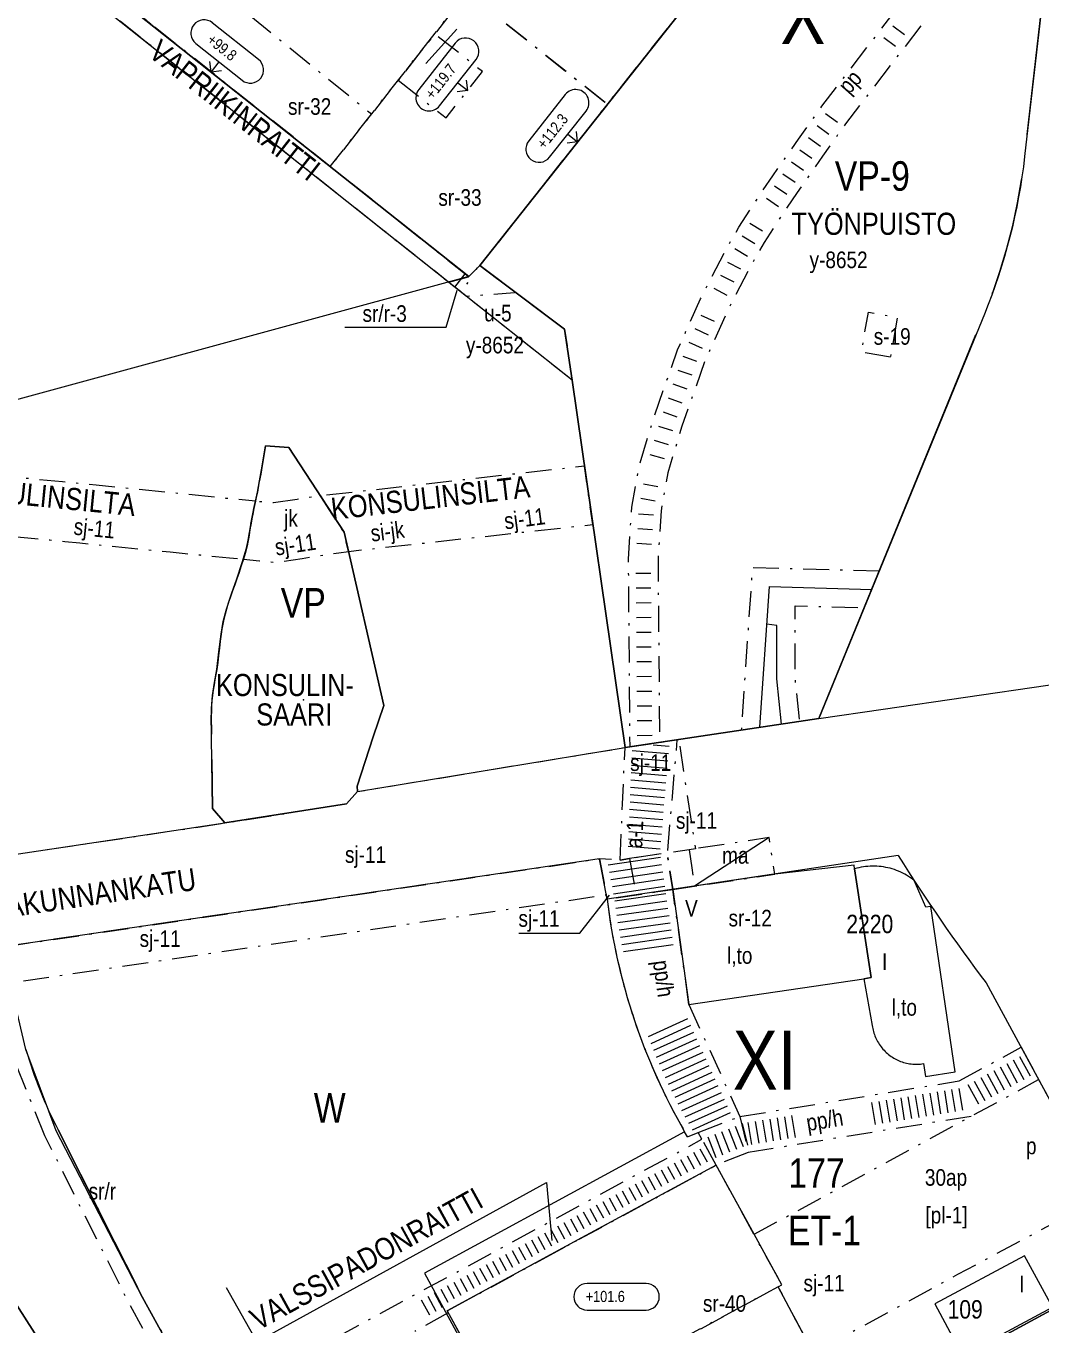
# Model space of a CAD drawing. Header units: metres. Extents: x 24485995 to 24488038, y 6819999 to 6822001.
# Drawn here: x 24487304.8 to 24487442.5, y 6821278.4 to 6821454.7 of the extents above; entities that cross this region are included whole.
import ezdxf

# ---------------------------------------------------------------- set-up
doc = ezdxf.new("R2010")
doc.units = ezdxf.units.M
for name, pattern in [('k10020', [0]), ('k10040', [10.3, 3.5, -1.5, 0.3, -1.5, 3.5]), ('K10271', [0]), ('k10vi1', [0]), ('Osoitus_AK', [0])]:
    doc.linetypes.add(name, pattern=pattern)
for name, color, linetype, lineweight in [('AK_AsemakaavaTeksti_Kadun_puistonnimi', 7, 'Continuous', 0), ('AK_AsemakaavaTeksti_Kaupunginosan_nimi', 7, 'Continuous', 0), ('AK_AsemakaavaTeksti_Korttelinumero', 7, 'Continuous', 0), ('AK_AsemakaavaViiva_Kaupunginosan_raja', 7, 'Continuous', 0), ('AK_JohdoillevarattuViiva', 7, 'Continuous', 0), ('AK_Kaavamerkinta_Kayttotarkoitusalue', 7, 'Continuous', 0), ('AK_KayttotarkoitusSymboliViiva_Virkistysalueen_kuvio_murtoviiva', 7, 'Continuous', 0), ('AK_KayttotarkoitusViiva', 7, 'Continuous', 0), ('AK_LiikennointiTeksti_Autopaikkamerkinta_m2', 7, 'Continuous', 0), ('AK_LiikennointiViiva_Polkuviivoitus', 7, 'Continuous', 0), ('AK_MuuAsemakaavaTeksti_Alueenosan_kayttotarkoitus', 7, 'Continuous', 0), ('AK_MuuAsemakaavaTeksti_Erityismaarays', 7, 'Continuous', 0), ('AK_MuuAsemakaavaViiva_alueenosan_raja', 7, 'Continuous', 0), ('AK_MuuAsemakaavaViiva_Merkinnan_Kohdistusnuoli', 7, 'Continuous', 0), ('AK_Poistettava_merkintä', 7, 'Continuous', 0), ('AK_RakennusalaTeksti_Kerrosala_tai_luku', 7, 'Continuous', 0), ('AK_RakennusalaTeksti_Rakennusoikeus', 7, 'Continuous', 0), ('AK_RakennusalaViiva_Maanalaisen_tilan_viiva', 7, 'Continuous', 0), ('AK_RakennusalaViiva_Rakennusalan_raja__I_', 7, 'Continuous', 0), ('AK_RakentaminenTeksti_Korkeusmerkinta', 7, 'Continuous', 0), ('AK_RakentaminenTeksti_Korkeusmerkinta_ja_soikio', 7, 'Continuous', 0), ('AK_RakentaminenTeksti_Korkeusmerkinta_ja_soikio_ja_nuoli', 7, 'Continuous', 0)]:
    doc.layers.add(name, color=color, linetype=linetype, lineweight=lineweight)
doc.styles.add('ArialNarrow', font='ARIALN.TTF')

# ---------------------------------------------------------------- blocks, each defined once
blk = doc.blocks.new('AKP43')
at = {"layer": 'AK_RakentaminenTeksti_Korkeusmerkinta_ja_soikio', "color": 7, "linetype": 'Continuous', "lineweight": 13}
for p, q in [((4, 1.8), (-4, 1.8)), ((-4, -1.8), (4, -1.8))]:
    blk.add_line(p, q, dxfattribs=at)
for centre, start, end in [((-4, 0), 90, 270), ((4, 0), 270, 90)]:
    blk.add_arc(centre, 1.8, start, end, dxfattribs=at)

msp = doc.modelspace()

# ---------------------------------------------------------------- linework, layer by layer
at = {"layer": 'AK_AsemakaavaTeksti_Kadun_puistonnimi', "linetype": 'Continuous', "lineweight": 5}
msp.add_point((24487342.44, 6821363.27), dxfattribs=at)
at = {"layer": 'AK_AsemakaavaViiva_Kaupunginosan_raja', "linetype": 'k10020', "lineweight": 9, "flags": 128}
for points in [[(24487423.32, 6821494.06), (24487375.69, 6821433.94), (24487366.38, 6821422.18), (24487364.88, 6821420.67), (24487362.16, 6821419.93)], [(24487366.38, 6821422.18), (24487364.88, 6821420.67)], [(24487364.88, 6821420.67), (24487288.66, 6821399.93)], [(24487421.11, 6821362), (24487465.79, 6821368.48)], [(24487412.4, 6821360.73), (24487421.11, 6821362)], [(24487412.4, 6821360.73), (24487386.08, 6821356.79)], [(24487386.08, 6821356.79), (24487412.4, 6821360.73)], [(24487349.8, 6821350.81), (24487386.08, 6821356.79)], [(24487348.29, 6821349.15), (24487349.8, 6821350.81)], [(24487331.79, 6821346.55), (24487348.29, 6821349.15)], [(24487299.51, 6821341.72), (24487331.79, 6821346.55)], [(24487309.17, 6821304.92), (24487320.61, 6821282.2)], [(24487320.61, 6821282.2), (24487328.94, 6821267.06)]]:
    msp.add_lwpolyline(points, dxfattribs=at)
at = {"layer": 'AK_AsemakaavaViiva_Kaupunginosan_raja', "linetype": 'k10020', "lineweight": 9}
msp.add_arc((24487361.26, 6821332.15), 58.78, 196.1097, 207.5993, dxfattribs=at)
at = {"layer": 'AK_JohdoillevarattuViiva', "linetype": 'Continuous', "lineweight": 5, "flags": 128}
for points in [[(24487404.38, 6821359.53), (24487405.69, 6821378.61), (24487419.56, 6821378.23)], [(24487407.3, 6821359.97), (24487406.67, 6821366.09), (24487406.67, 6821373.34), (24487405.34, 6821373.51)]]:
    msp.add_lwpolyline(points, dxfattribs=at)
at = {"layer": 'AK_KayttotarkoitusSymboliViiva_Virkistysalueen_kuvio_murtoviiva', "linetype": 'k10vi1', "lineweight": 9, "flags": 128}
for points in [[(24487440.64, 6821439.93), (24487442.96, 6821460.23), (24487441.82, 6821466.54), (24487439.82, 6821472.64), (24487437.05, 6821478.43), (24487433.57, 6821483.82), (24487429.42, 6821488.72), (24487423.32, 6821494.06), (24487375.69, 6821433.94), (24487368.24, 6821424.53)], [(24487435.92, 6821418.38), (24487435.98, 6821418.53), (24487437, 6821421.52), (24487437.9, 6821424.55), (24487438.69, 6821427.61), (24487439.35, 6821430.7), (24487439.88, 6821433.82), (24487439.91, 6821433.98)], [(24487368.78, 6821420.38), (24487377.88, 6821413.55), (24487378.89, 6821406.62), (24487386.08, 6821356.79), (24487412.4, 6821360.73), (24487433.7, 6821412.8)], [(24487330.02, 6821355.14), (24487330.09, 6821348.52), (24487331.79, 6821346.55), (24487348.29, 6821349.15), (24487349.8, 6821350.81), (24487349.74, 6821351.55), (24487351.89, 6821358.22), (24487353.36, 6821362.51), (24487347.95, 6821386.01), (24487340.46, 6821397.51), (24487337.29, 6821397.71), (24487336.75, 6821394.47), (24487336.64, 6821393.86), (24487336.53, 6821393.26), (24487336.41, 6821392.65), (24487336.19, 6821391.43), (24487336.05, 6821390.7), (24487335.89, 6821389.97), (24487335.73, 6821389.25), (24487335.57, 6821388.52), (24487335.42, 6821387.79), (24487335.29, 6821387.06), (24487335.18, 6821386.33), (24487335.08, 6821385.59), (24487334.96, 6821384.86), (24487334.81, 6821384.13), (24487334.56, 6821383.23), (24487334.29, 6821382.33), (24487334, 6821381.44), (24487333.71, 6821380.55), (24487333.41, 6821379.66), (24487333.13, 6821378.84), (24487332.84, 6821378.03), (24487332.54, 6821377.21), (24487332.25, 6821376.39), (24487331.99, 6821375.56), (24487331.8, 6821374.89), (24487331.64, 6821374.22), (24487331.51, 6821373.53), (24487331.39, 6821372.85), (24487331.29, 6821372.16), (24487331.16, 6821371.21), (24487331.04, 6821370.25), (24487330.93, 6821369.29), (24487330.81, 6821368.34), (24487330.68, 6821367.38), (24487330.57, 6821366.68), (24487330.44, 6821365.97), (24487330.32, 6821365.27), (24487330.2, 6821364.56), (24487330.1, 6821363.85), (24487330.02, 6821363.14), (24487329.97, 6821362.43), (24487329.95, 6821361.72), (24487329.94, 6821361.01), (24487329.94, 6821360.31), (24487329.96, 6821359.44), (24487329.98, 6821358.58), (24487329.93, 6821361.14)], [(24487237.37, 6821212.29), (24487237.65, 6821209.63), (24487257.42, 6821212.65), (24487275.96, 6821183.12), (24487288.82, 6821185.08), (24487290.43, 6821174.52), (24487295.56, 6821140.91), (24487297.54, 6821141.21), (24487299.36, 6821129.31), (24487390.11, 6821143.17), (24487393.07, 6821143.63), (24487386.42, 6821162.97), (24487328.94, 6821267.06), (24487320.61, 6821282.2), (24487308.9, 6821304.81), (24487304.79, 6821315.84), (24487302.78, 6821324.33), (24487287.76, 6821322.05), (24487289.29, 6821310.38), (24487285.26, 6821309.68), (24487310.45, 6821270.36), (24487312.23, 6821271.44), (24487338.31, 6821228.88), (24487338.61, 6821229.04), (24487346.87, 6821215.45), (24487336.31, 6821209.24), (24487316.74, 6821202.88), (24487289.99, 6821246.39), (24487239.65, 6821216.8)], [(24487415.98, 6821261.89), (24487415.14, 6821263.52), (24487418.27, 6821257.75), (24487423, 6821249.48), (24487427.54, 6821241.58), (24487432.22, 6821231.99), (24487434.65, 6821227.35), (24487435.82, 6821224.24), (24487439.73, 6821214.34), (24487444.15, 6821202.37), (24487446.87, 6821194.41), (24487449.06, 6821187.55), (24487451.2, 6821180.02), (24487452.17, 6821175.62), (24487453.94, 6821166.33), (24487455.19, 6821158.09), (24487456.23, 6821148.63), (24487457.51, 6821136.19), (24487457.38, 6821134.07), (24487488.98, 6821138.79), (24487501.14, 6821140.61), (24487501.06, 6821141.8), (24487503, 6821147.02), (24487507.87, 6821149.71), (24487513.81, 6821150.59), (24487514.25, 6821147.63), (24487551.85, 6821153.25), (24487558.9, 6821156.29), (24487563.52, 6821162.43), (24487564.5, 6821170.05), (24487564.46, 6821170.31), (24487556.08, 6821226.22), (24487552.12, 6821225.63), (24487550.38, 6821237.3), (24487547.68, 6821242.17), (24487545.19, 6821243.63), (24487544.3, 6821243.96), (24487515.91, 6821256.51), (24487489.36, 6821272.61), (24487465.1, 6821291.99), (24487455.71, 6821286.89), (24487445.4, 6821281.29), (24487417.24, 6821265.99)]]:
    msp.add_lwpolyline(points, dxfattribs=at)
at = {"layer": 'AK_KayttotarkoitusViiva', "linetype": 'Continuous', "lineweight": 20, "flags": 128}
for points in [[(24487378.89, 6821406.62), (24487364.53, 6821418.02), (24487312.23, 6821459.55), (24487310.89, 6821460.61), (24487299.69, 6821473.53), (24487271.17, 6821496.25), (24487272.51, 6821498.13), (24487301.29, 6821475.2), (24487312.49, 6821462.28), (24487313.66, 6821461.35), (24487364.88, 6821420.67), (24487366.38, 6821422.18)], [(24487366.38, 6821422.18), (24487375.69, 6821433.94), (24487423.32, 6821494.06), (24487429.42, 6821488.72), (24487433.57, 6821483.82), (24487437.05, 6821478.43), (24487439.82, 6821472.64), (24487441.82, 6821466.54), (24487442.96, 6821460.23), (24487440.3, 6821436.95)], [(24487366.38, 6821422.18), (24487364.88, 6821420.67), (24487313.66, 6821461.35)], [(24487378.89, 6821406.62), (24487377.88, 6821413.55), (24487366.38, 6821422.18)], [(24487434.84, 6821415.58), (24487412.4, 6821360.73), (24487386.08, 6821356.79), (24487378.89, 6821406.62)], [(24487331.79, 6821346.55), (24487330.09, 6821348.52), (24487329.99, 6821358.14), (24487329.97, 6821359.22), (24487329.94, 6821360.31), (24487329.96, 6821362.08), (24487330.1, 6821363.85), (24487330.38, 6821365.62), (24487330.68, 6821367.38), (24487330.98, 6821369.77), (24487331.29, 6821372.16), (24487331.57, 6821373.88), (24487331.99, 6821375.56), (24487332.69, 6821377.62), (24487333.41, 6821379.66), (24487334.15, 6821381.88), (24487334.81, 6821384.13), (24487335.13, 6821385.96), (24487335.42, 6821387.79), (24487335.81, 6821389.61), (24487336.19, 6821391.43), (24487336.47, 6821392.95), (24487336.75, 6821394.47), (24487337.29, 6821397.71), (24487340.46, 6821397.51), (24487347.95, 6821386.01), (24487353.36, 6821362.51), (24487351.89, 6821358.22), (24487349.74, 6821351.55), (24487349.8, 6821350.81)], [(24487349.8, 6821350.81), (24487386.08, 6821356.79)], [(24487349.8, 6821350.81), (24487348.29, 6821349.15), (24487331.79, 6821346.55)], [(24487299.51, 6821341.72), (24487331.79, 6821346.55)], [(24487383.65, 6821336.2), (24487382.62, 6821341.68), (24487301.76, 6821329.76), (24487302.78, 6821324.33)], [(24487423.16, 6821342.12), (24487383.65, 6821336.2)], [(24487435.08, 6821324.85), (24487448.07, 6821300.95)], [(24487287.76, 6821322.05), (24487289.29, 6821310.38), (24487285.26, 6821309.68), (24487310.45, 6821270.36), (24487312.23, 6821271.44), (24487338.31, 6821228.88), (24487338.61, 6821229.04), (24487346.87, 6821215.45), (24487336.31, 6821209.24), (24487316.74, 6821202.88), (24487289.99, 6821246.39), (24487237.06, 6821215.28)], [(24487386.42, 6821162.97), (24487328.94, 6821267.06), (24487320.61, 6821282.2), (24487309.17, 6821304.92)], [(24487394.17, 6821304.67), (24487358.86, 6821285.48), (24487370.31, 6821264.39), (24487368.56, 6821263.44), (24487375.72, 6821250.26), (24487411.74, 6821269.83), (24487414.61, 6821264.56)], [(24487414.61, 6821264.56), (24487445.4, 6821281.29), (24487455.71, 6821286.89)]]:
    msp.add_lwpolyline(points, dxfattribs=at)
msp.add_lwpolyline([(24487440.3, 6821436.95, -0.06926), (24487434.84, 6821415.58), (24487434.84, 6821415.58)], format="xyb", dxfattribs=at)
at = {"layer": 'AK_KayttotarkoitusViiva', "linetype": 'Continuous', "lineweight": 20}
for centre, radius, start, end in [((24487627.96, 6821470.8), 241.87, 212.1399, 217.1143), ((24487466.05, 6821346.17), 83, 186.8982, 209.9999), ((24487361.28, 6821332.16), 58.8, 196.1121, 207.597)]:
    msp.add_arc(centre, radius, start, end, dxfattribs=at)
at = {"layer": 'AK_LiikennointiViiva_Polkuviivoitus', "linetype": 'Continuous', "lineweight": 0, "flags": 128}
for points in [[(24487424.01, 6821453.46), (24487422.41, 6821454.66)], [(24487422.79, 6821451.88), (24487421.19, 6821453.08)], [(24487414.9, 6821441.57), (24487413.29, 6821442.77)], [(24487413.74, 6821439.94), (24487412.14, 6821441.14)], [(24487412.59, 6821438.31), (24487410.98, 6821439.5)], [(24487411.45, 6821436.7), (24487409.81, 6821437.84)], [(24487410.3, 6821435.07), (24487408.65, 6821436.2)], [(24487409.15, 6821433.44), (24487407.5, 6821434.57)], [(24487408.02, 6821431.79), (24487406.37, 6821432.92)], [(24487406.91, 6821430.12), (24487405.26, 6821431.25)], [(24487403.71, 6821425.11), (24487401.99, 6821426.15)], [(24487404.75, 6821426.82), (24487403.04, 6821427.86)], [(24487402.71, 6821423.38), (24487401, 6821424.42)], [(24487401.8, 6821421.68), (24487400.02, 6821422.6)], [(24487400.88, 6821419.9), (24487399.1, 6821420.82)], [(24487399.96, 6821418.12), (24487398.18, 6821419.04)], [(24487398.24, 6821414.58), (24487396.41, 6821415.4)], [(24487397.41, 6821412.75), (24487395.59, 6821413.57)], [(24487396.59, 6821410.93), (24487394.77, 6821411.75)], [(24487395.84, 6821409.17), (24487393.96, 6821409.83)], [(24487395.18, 6821407.28), (24487393.29, 6821407.95)], [(24487394.51, 6821405.39), (24487392.63, 6821406.06)], [(24487393.85, 6821403.51), (24487391.96, 6821404.17)], [(24487393.18, 6821401.62), (24487391.29, 6821402.29)], [(24487392.57, 6821399.77), (24487390.66, 6821400.34)], [(24487392, 6821397.85), (24487390.08, 6821398.43)], [(24487391.42, 6821395.94), (24487389.5, 6821396.51)], [(24487390.54, 6821392.16), (24487388.57, 6821392.51)], [(24487390.18, 6821390.19), (24487388.21, 6821390.55)], [(24487389.93, 6821388.33), (24487387.93, 6821388.45)], [(24487389.81, 6821386.33), (24487387.81, 6821386.45)], [(24487389.69, 6821384.34), (24487387.69, 6821384.46)], [(24487389.57, 6821380.41), (24487387.57, 6821380.39)], [(24487389.59, 6821378.41), (24487387.59, 6821378.39)], [(24487389.61, 6821376.41), (24487387.61, 6821376.39)], [(24487389.62, 6821374.41), (24487387.62, 6821374.39)], [(24487389.64, 6821372.41), (24487387.64, 6821372.39)], [(24487389.65, 6821370.41), (24487387.65, 6821370.39)], [(24487389.67, 6821368.41), (24487387.67, 6821368.39)], [(24487389.69, 6821366.41), (24487387.69, 6821366.39)], [(24487389.7, 6821364.41), (24487387.7, 6821364.39)], [(24487389.72, 6821362.41), (24487387.72, 6821362.39)], [(24487389.73, 6821360.41), (24487387.73, 6821360.39)], [(24487389.75, 6821358.41), (24487387.75, 6821358.39)], [(24487391.97, 6821355.94), (24487387.06, 6821356.36)], [(24487392.05, 6821356.93), (24487389.88, 6821357.12)], [(24487391.8, 6821353.95), (24487386.98, 6821354.36)], [(24487391.88, 6821354.94), (24487387.02, 6821355.36)], [(24487391.62, 6821351.95), (24487386.89, 6821352.36)], [(24487391.71, 6821352.95), (24487386.93, 6821353.36)], [(24487391.45, 6821349.96), (24487386.8, 6821350.36)], [(24487391.54, 6821350.96), (24487386.84, 6821351.36)], [(24487391.37, 6821348.96), (24487386.76, 6821349.36)], [(24487391.2, 6821346.97), (24487386.67, 6821347.36)], [(24487391.28, 6821347.97), (24487386.71, 6821348.36)], [(24487391.02, 6821344.98), (24487386.58, 6821345.36)], [(24487391.11, 6821345.98), (24487386.62, 6821346.36)], [(24487390.85, 6821342.99), (24487386.49, 6821343.36)], [(24487390.94, 6821343.98), (24487386.54, 6821344.36)], [(24487390.89, 6821341.88), (24487383.8, 6821340.82)], [(24487391.04, 6821340.89), (24487383.99, 6821339.83)], [(24487391.19, 6821339.9), (24487384.17, 6821338.85)], [(24487391.34, 6821338.91), (24487384.36, 6821337.87)], [(24487391.49, 6821337.92), (24487384.54, 6821336.88)], [(24487391.63, 6821336.94), (24487384.69, 6821335.96)], [(24487391.77, 6821335.95), (24487384.82, 6821334.97)], [(24487391.91, 6821334.96), (24487384.96, 6821333.98)], [(24487392.05, 6821333.97), (24487385.12, 6821333)], [(24487392.19, 6821332.98), (24487385.29, 6821332.01)], [(24487392.33, 6821331.99), (24487385.46, 6821331.02)], [(24487392.47, 6821331), (24487385.66, 6821330.04)], [(24487392.61, 6821330.01), (24487385.86, 6821329.06)], [(24487394.55, 6821319.97), (24487389.21, 6821317.54)], [(24487394.96, 6821319.06), (24487389.57, 6821316.6)], [(24487395.38, 6821318.15), (24487389.94, 6821315.67)], [(24487395.79, 6821317.24), (24487390.32, 6821314.75)], [(24487396.2, 6821316.33), (24487390.7, 6821313.82)], [(24487396.62, 6821315.42), (24487391.1, 6821312.91)], [(24487397.03, 6821314.51), (24487391.52, 6821312)], [(24487397.45, 6821313.6), (24487391.94, 6821311.09)], [(24487437, 6821313.45), (24487438.43, 6821310.82)], [(24487437.88, 6821313.93), (24487439.31, 6821311.29)], [(24487438.76, 6821314.41), (24487440.19, 6821311.77)], [(24487439.63, 6821314.88), (24487441.07, 6821312.25)], [(24487397.86, 6821312.69), (24487392.37, 6821310.19)], [(24487398.28, 6821311.78), (24487392.82, 6821309.29)], [(24487434.36, 6821312.02), (24487435.79, 6821309.38)], [(24487435.24, 6821312.5), (24487436.67, 6821309.86)], [(24487436.12, 6821312.97), (24487437.55, 6821310.34)], [(24487398.69, 6821310.87), (24487393.27, 6821308.4)], [(24487399.11, 6821309.96), (24487393.74, 6821307.51)], [(24487427.44, 6821309.9), (24487427.92, 6821306.93)], [(24487428.43, 6821310.06), (24487428.91, 6821307.09)], [(24487429.42, 6821310.22), (24487429.9, 6821307.25)], [(24487430.4, 6821310.38), (24487430.88, 6821307.41)], [(24487431.39, 6821310.54), (24487431.87, 6821307.57)], [(24487432.6, 6821311.07), (24487434.04, 6821308.43)], [(24487433.48, 6821311.54), (24487434.92, 6821308.91)], [(24487399.52, 6821309.05), (24487394.21, 6821306.63)], [(24487399.93, 6821308.14), (24487394.7, 6821305.76)], [(24487419.54, 6821308.62), (24487420.02, 6821305.65)], [(24487420.53, 6821308.78), (24487421.01, 6821305.81)], [(24487421.52, 6821308.94), (24487422, 6821305.97)], [(24487422.51, 6821309.1), (24487422.99, 6821306.13)], [(24487423.49, 6821309.26), (24487423.97, 6821306.29)], [(24487424.48, 6821309.42), (24487424.96, 6821306.45)], [(24487425.47, 6821309.58), (24487425.95, 6821306.61)], [(24487426.45, 6821309.74), (24487426.93, 6821306.77)], [(24487400.35, 6821307.23), (24487395.2, 6821304.88)], [(24487405.72, 6821306.38), (24487406.2, 6821303.42)], [(24487406.71, 6821306.54), (24487407.19, 6821303.58)], [(24487407.7, 6821306.7), (24487408.18, 6821303.74)], [(24487408.69, 6821306.86), (24487409.17, 6821303.9)], [(24487399.18, 6821304.7), (24487400.26, 6821301.92)], [(24487400.12, 6821305.06), (24487401.19, 6821302.29)], [(24487401.05, 6821305.42), (24487402.12, 6821302.65)], [(24487401.98, 6821305.78), (24487402.7, 6821302.84)], [(24487402.76, 6821305.9), (24487403.24, 6821302.94)], [(24487403.75, 6821306.06), (24487404.23, 6821303.1)], [(24487404.74, 6821306.22), (24487405.22, 6821303.26)], [(24487397.32, 6821303.98), (24487398.4, 6821301.18)], [(24487398.25, 6821304.34), (24487399.33, 6821301.55)], [(24487394.5, 6821301.4), (24487395.45, 6821299.64)], [(24487395.37, 6821301.88), (24487396.33, 6821300.12)], [(24487396.25, 6821302.35), (24487397.21, 6821300.59)], [(24487390.98, 6821299.5), (24487391.93, 6821297.74)], [(24487391.86, 6821299.97), (24487392.81, 6821298.21)], [(24487392.74, 6821300.45), (24487393.69, 6821298.69)], [(24487393.62, 6821300.92), (24487394.57, 6821299.17)], [(24487387.46, 6821297.59), (24487388.41, 6821295.83)], [(24487388.34, 6821298.07), (24487389.29, 6821296.31)], [(24487389.22, 6821298.54), (24487390.17, 6821296.79)], [(24487390.1, 6821299.02), (24487391.05, 6821297.26)], [(24487384.82, 6821296.16), (24487385.77, 6821294.41)], [(24487385.7, 6821296.64), (24487386.65, 6821294.88)], [(24487386.58, 6821297.12), (24487387.53, 6821295.36)], [(24487381.3, 6821294.26), (24487382.26, 6821292.5)], [(24487382.18, 6821294.74), (24487383.14, 6821292.98)], [(24487383.06, 6821295.21), (24487384.02, 6821293.45)], [(24487383.94, 6821295.69), (24487384.89, 6821293.93)], [(24487377.79, 6821292.36), (24487378.74, 6821290.6)], [(24487378.67, 6821292.83), (24487379.62, 6821291.07)], [(24487379.55, 6821293.31), (24487380.5, 6821291.55)], [(24487380.42, 6821293.78), (24487381.38, 6821292.03)], [(24487374.27, 6821290.45), (24487375.22, 6821288.69)], [(24487375.15, 6821290.93), (24487376.1, 6821289.17)], [(24487376.03, 6821291.4), (24487376.98, 6821289.65)], [(24487376.91, 6821291.88), (24487377.86, 6821290.12)], [(24487371.63, 6821289.02), (24487372.58, 6821287.27)], [(24487372.51, 6821289.5), (24487373.46, 6821287.74)], [(24487373.39, 6821289.98), (24487374.34, 6821288.22)], [(24487368.11, 6821287.12), (24487369.07, 6821285.36)], [(24487368.99, 6821287.6), (24487369.94, 6821285.84)], [(24487369.87, 6821288.07), (24487370.82, 6821286.31)], [(24487370.75, 6821288.55), (24487371.7, 6821286.79)], [(24487364.6, 6821285.22), (24487365.55, 6821283.46)], [(24487365.47, 6821285.69), (24487366.43, 6821283.93)], [(24487366.35, 6821286.17), (24487367.31, 6821284.41)], [(24487367.23, 6821286.64), (24487368.19, 6821284.89)], [(24487361.96, 6821283.79), (24487362.91, 6821282.03)], [(24487362.84, 6821284.26), (24487363.79, 6821282.51)], [(24487363.72, 6821284.74), (24487364.67, 6821282.98)], [(24487358.44, 6821281.88), (24487359.55, 6821279.83)], [(24487359.32, 6821282.36), (24487360.42, 6821280.32)], [(24487360.2, 6821282.84), (24487361.29, 6821280.82)], [(24487361.08, 6821283.31), (24487362.03, 6821281.55)]]:
    msp.add_lwpolyline(points, dxfattribs=at)
at = {"layer": 'AK_MuuAsemakaavaViiva_alueenosan_raja', "linetype": 'k10040', "lineweight": 5, "flags": 128}
for points in [[(24487364.63, 6821459.18), (24487383.7, 6821444.04), (24487415.36, 6821484.02), (24487396.41, 6821499.07), (24487392.05, 6821493.69), (24487387.89, 6821488.57), (24487380.44, 6821479.37), (24487379.4, 6821480.18), (24487377.82, 6821479.84), (24487375.23, 6821476.56), (24487375.07, 6821475.18), (24487376.36, 6821474.08), (24487364.63, 6821459.18)], [(24487378.89, 6821406.62), (24487364.53, 6821418.02), (24487312.23, 6821459.55), (24487310.89, 6821460.61), (24487299.69, 6821473.53), (24487271.17, 6821496.25), (24487272.51, 6821498.13), (24487301.29, 6821475.2), (24487312.49, 6821462.28), (24487313.66, 6821461.35), (24487346.08, 6821435.6), (24487364.88, 6821420.67), (24487366.38, 6821422.18), (24487377.88, 6821413.55), (24487378.89, 6821406.62)], [(24487313.66, 6821461.35), (24487346.08, 6821435.6), (24487363.09, 6821457.21), (24487330.91, 6821482.76), (24487313.66, 6821461.35)], [(24487437.75, 6821476.97), (24487439.71, 6821472.87), (24487430.15, 6821459.81), (24487416.01, 6821441.41), (24487412.89, 6821437.01), (24487409.43, 6821432.09), (24487406.53, 6821427.73), (24487404.96, 6821425.29), (24487403.31, 6821422.43), (24487399.93, 6821415.91), (24487396.94, 6821409.26), (24487393.8, 6821400.37), (24487391.89, 6821394.04), (24487390.97, 6821388.91), (24487390.56, 6821382.24), (24487390.76, 6821357.49), (24487386.76, 6821356.89), (24487386.56, 6821382.34), (24487386.99, 6821389.39), (24487388, 6821394.98), (24487390, 6821401.61), (24487393.22, 6821410.75), (24487396.33, 6821417.65), (24487399.8, 6821424.35), (24487401.54, 6821427.37), (24487403.18, 6821429.91), (24487406.12, 6821434.35), (24487409.62, 6821439.31), (24487412.79, 6821443.78), (24487426.95, 6821462.21), (24487437.75, 6821476.97)], [(24487299.96, 6821473.49), (24487304.37, 6821468.26), (24487308.78, 6821463.02), (24487310.26, 6821461.47), (24487312.08, 6821459.71), (24487317.14, 6821455.64), (24487321.79, 6821451.96), (24487341.97, 6821435.95), (24487362.16, 6821419.93), (24487364.88, 6821420.67), (24487355.48, 6821428.14), (24487346.08, 6821435.6), (24487329.87, 6821448.48), (24487313.66, 6821461.35), (24487312.49, 6821462.28), (24487306.89, 6821468.74), (24487301.29, 6821475.2), (24487299.96, 6821473.49)], [(24487313.66, 6821461.35), (24487346.08, 6821435.6), (24487351.67, 6821442.7), (24487319.55, 6821468.66), (24487313.66, 6821461.35)], [(24487346.08, 6821435.6), (24487364.88, 6821420.67), (24487366.38, 6821422.18), (24487383.7, 6821444.04), (24487364.63, 6821459.18), (24487363.09, 6821457.21), (24487355.3, 6821447.31), (24487346.08, 6821435.6)], [(24487355.3, 6821447.31), (24487361.79, 6821442.2), (24487366.74, 6821448.49), (24487360.25, 6821453.61), (24487355.3, 6821447.31)], [(24487383.7, 6821444.04), (24487366.38, 6821422.18)], [(24487351.67, 6821442.7), (24487351.65, 6821442.68)], [(24487363.76, 6821418.63), (24487362.97, 6821419.26), (24487364.41, 6821421.05), (24487365.19, 6821420.43), (24487363.76, 6821418.63)], [(24487366.38, 6821422.18), (24487364.88, 6821420.67)], [(24487366.38, 6821422.18), (24487371.23, 6821418.54)], [(24487362.16, 6821419.93), (24487364.57, 6821418.02), (24487371.1, 6821418.53), (24487371.23, 6821418.54)], [(24487422.1, 6821409.73), (24487418.16, 6821410.42), (24487419.11, 6821415.84), (24487423.05, 6821415.14), (24487422.1, 6821409.73)], [(24487334.29, 6821382.33), (24487334.45, 6821382.88), (24487334.57, 6821383.32), (24487334.78, 6821384.07), (24487334.95, 6821384.89), (24487335.03, 6821385.31), (24487335.13, 6821385.96), (24487335.23, 6821386.67), (24487335.43, 6821387.79), (24487335.48, 6821388.07), (24487335.73, 6821389.22), (24487335.93, 6821390.19), (24487331.98, 6821390.59), (24487325.75, 6821391.22), (24487318.89, 6821391.9), (24487314.33, 6821392.36), (24487309.76, 6821392.81), (24487300.62, 6821393.72), (24487296.06, 6821394.18), (24487292.83, 6821394.5), (24487289.61, 6821394.82), (24487289.75, 6821394.08), (24487290.49, 6821390.1), (24487291.14, 6821386.63), (24487292.81, 6821386.46), (24487294.49, 6821386.29), (24487297.37, 6821386.01), (24487300.24, 6821385.72), (24487303.12, 6821385.43), (24487306, 6821385.15), (24487308.04, 6821384.95), (24487310.08, 6821384.74), (24487312.12, 6821384.54), (24487316.2, 6821384.13), (24487318.24, 6821383.93), (24487320.28, 6821383.73), (24487322.32, 6821383.52), (24487324.36, 6821383.32), (24487326.4, 6821383.12), (24487328.44, 6821382.91), (24487330.49, 6821382.71), (24487332.39, 6821382.52), (24487334.29, 6821382.33)], [(24487344.76, 6821390.91), (24487346.35, 6821388.46), (24487347.95, 6821386.01), (24487348.4, 6821384.04), (24487348.55, 6821383.39), (24487365.13, 6821385.22), (24487381.71, 6821387.04), (24487381.14, 6821391), (24487380.57, 6821394.95), (24487362.66, 6821392.93), (24487344.76, 6821390.91)], [(24487335.93, 6821390.19), (24487335.73, 6821389.22), (24487335.6, 6821388.65), (24487335.43, 6821387.79), (24487335.33, 6821387.23), (24487335.18, 6821386.31), (24487335.13, 6821385.96), (24487334.99, 6821385.1), (24487334.86, 6821384.48), (24487334.78, 6821384.07), (24487334.68, 6821383.7), (24487334.51, 6821383.1), (24487334.29, 6821382.33), (24487336.48, 6821382.11), (24487338.6, 6821381.9), (24487342.27, 6821382.45), (24487345.94, 6821383), (24487347.25, 6821383.19), (24487348.55, 6821383.39), (24487348.25, 6821384.7), (24487347.95, 6821386.01), (24487346.35, 6821388.46), (24487344.76, 6821390.91), (24487341.58, 6821390.44), (24487338.4, 6821389.96), (24487335.93, 6821390.19)], [(24487420.57, 6821380.71), (24487403.36, 6821381.17), (24487401.85, 6821359.15), (24487409.78, 6821360.34), (24487409.17, 6821366.22), (24487409.17, 6821376.01), (24487418.55, 6821375.76), (24487420.57, 6821380.71)], [(24487301.76, 6821329.76), (24487301.2, 6821332.75), (24487300.64, 6821335.74), (24487300.07, 6821338.73), (24487299.51, 6821341.72), (24487315.65, 6821344.13), (24487331.79, 6821346.55), (24487348.29, 6821349.15), (24487349.8, 6821350.81), (24487367.94, 6821353.8), (24487386.08, 6821356.79), (24487389.61, 6821357.32), (24487393.13, 6821357.85), (24487393.37, 6821357.88), (24487394.5, 6821350.47), (24487395.64, 6821343.05), (24487394.78, 6821342.92), (24487391.81, 6821342.48), (24487392.55, 6821337.53), (24487387.61, 6821336.79), (24487383.65, 6821336.2), (24487383.14, 6821338.94), (24487382.62, 6821341.68), (24487342.19, 6821335.72), (24487301.76, 6821329.76)], [(24487385.41, 6821341.52), (24487385.75, 6821349.15), (24487386.08, 6821356.79), (24487389.61, 6821357.32), (24487393.13, 6821357.85), (24487392.47, 6821350.16), (24487391.81, 6821342.48), (24487389.31, 6821342.1), (24487386.69, 6821341.71), (24487385.41, 6821341.52)], [(24487394.78, 6821342.92), (24487395.15, 6821340.45), (24487395.52, 6821337.98), (24487400.96, 6821338.79), (24487406.4, 6821339.61), (24487405.66, 6821344.56), (24487400.65, 6821343.8), (24487395.64, 6821343.05), (24487394.78, 6821342.92)], [(24487301.76, 6821329.76), (24487321.97, 6821332.74), (24487342.19, 6821335.72), (24487362.41, 6821338.7), (24487382.63, 6821341.68), (24487383.54, 6821336.76), (24487343.02, 6821330.79), (24487302.68, 6821324.84), (24487301.76, 6821329.76)], [(24487382.62, 6821341.68), (24487383.02, 6821339.55), (24487383.65, 6821336.2), (24487392.55, 6821337.53), (24487391.81, 6821342.48), (24487388, 6821341.91), (24487385.41, 6821341.52), (24487382.62, 6821341.68)], [(24487385.41, 6821341.52), (24487386.69, 6821341.71)], [(24487386.69, 6821341.71), (24487387.61, 6821336.79)], [(24487390.24, 6821337.19), (24487392.55, 6821337.53)], [(24487392.55, 6821337.53), (24487395.52, 6821337.98)], [(24487394.76, 6821321.92), (24487392.55, 6821337.53)], [(24487307.35, 6821304.1), (24487302.88, 6821315.24), (24487300.82, 6821323.91)], [(24487394.76, 6821321.92), (24487401.67, 6821306.73)], [(24487431.41, 6821311.55), (24487439.82, 6821316.13)], [(24487439.82, 6821316.13), (24487442.21, 6821311.73)], [(24487403.6, 6821290.75), (24487433.05, 6821306.75), (24487437.63, 6821309.24), (24487442.21, 6821311.73), (24487445.14, 6821306.34), (24487448.07, 6821300.95), (24487449.47, 6821298.38), (24487450.86, 6821295.81), (24487431.22, 6821285.28), (24487411.64, 6821274.64), (24487409.25, 6821279.14), (24487406.86, 6821283.64), (24487407.37, 6821283.89), (24487403.6, 6821290.75)], [(24487401.67, 6821306.73), (24487431.41, 6821311.55)], [(24487396.02, 6821304.55), (24487401.67, 6821306.73)], [(24487433.05, 6821306.75), (24487402.81, 6821301.85)], [(24487394.58, 6821303.98), (24487394.17, 6821304.67)], [(24487394.58, 6821303.98), (24487396.02, 6821304.55)], [(24487396.52, 6821303.64), (24487396.02, 6821304.55)], [(24487327.2, 6821266.08), (24487318.84, 6821281.27), (24487307.35, 6821304.1)], [(24487328.94, 6821267.06), (24487396.52, 6821303.64)], [(24487398.45, 6821300.13), (24487396.52, 6821303.64)], [(24487402.81, 6821301.85), (24487398.45, 6821300.13)], [(24487361.93, 6821280.36), (24487366.41, 6821272.21), (24487370.89, 6821264.06), (24487371.24, 6821264.3), (24487389.05, 6821273.97), (24487406.86, 6821283.64), (24487407.37, 6821283.89), (24487405.48, 6821287.32), (24487403.6, 6821290.75), (24487398.45, 6821300.13), (24487380.19, 6821290.25), (24487361.93, 6821280.36)], [(24487361.93, 6821280.36), (24487398.45, 6821300.13)], [(24487371.24, 6821264.3), (24487373.93, 6821259.39), (24487376.63, 6821254.48), (24487385.5, 6821259.3), (24487394.37, 6821264.12), (24487403.24, 6821268.93), (24487412.11, 6821273.75), (24487411.64, 6821274.64), (24487409.25, 6821279.14), (24487406.86, 6821283.64), (24487397.95, 6821278.81), (24487389.05, 6821273.97), (24487380.14, 6821269.14), (24487371.24, 6821264.3)], [(24487362.07, 6821280.11), (24487357.56, 6821277.56)], [(24487362.07, 6821280.11), (24487361.93, 6821280.36)]]:
    msp.add_lwpolyline(points, dxfattribs=at)
at = {"layer": 'AK_MuuAsemakaavaViiva_alueenosan_raja', "linetype": 'k10040', "lineweight": 5}
for centre, radius, start, end in [((24487466.01, 6821346.16), 82.96, 186.8952, 197.9035), ((24487465.92, 6821346.11), 82.85, 197.8896, 210.0109)]:
    msp.add_arc(centre, radius, start, end, dxfattribs=at)
at = {"layer": 'AK_MuuAsemakaavaViiva_Merkinnan_Kohdistusnuoli', "linetype": 'Osoitus_AK', "lineweight": 5, "flags": 128}
for points in [[(24487363.26, 6821454.24), (24487359.05, 6821449.58)], [(24487348.07, 6821413.82), (24487361.79, 6821413.82), (24487363.31, 6821418.82)], [(24487371.69, 6821331.59), (24487379.96, 6821331.59), (24487383.99, 6821336.75)], [(24487331.96, 6821283.52), (24487336.11, 6821276.17), (24487375.44, 6821297.8), (24487376.15, 6821289.92)]]:
    msp.add_lwpolyline(points, dxfattribs=at)
at = {"layer": 'AK_Poistettava_merkintä', "linetype": 'k10040', "lineweight": 0, "flags": 128}
for points in [[(24487362.16, 6821419.93), (24487364.88, 6821420.67)], [(24487386.08, 6821356.79), (24487393.13, 6821357.85)], [(24487393.13, 6821357.85), (24487393.37, 6821357.88)], [(24487401.67, 6821306.73), (24487402.81, 6821301.85)], [(24487309.17, 6821304.92), (24487320.61, 6821282.2)], [(24487320.61, 6821282.2), (24487328.94, 6821267.06)]]:
    msp.add_lwpolyline(points, dxfattribs=at)
at = {"layer": 'AK_Poistettava_merkintä', "linetype": 'k10040', "lineweight": 0}
msp.add_arc((24487361.26, 6821332.15), 58.78, 196.1097, 207.5993, dxfattribs=at)
at = {"layer": 'AK_RakennusalaViiva_Maanalaisen_tilan_viiva', "linetype": 'Continuous', "lineweight": 5, "flags": 128}
msp.add_lwpolyline([(24487405.66, 6821344.56), (24487395.52, 6821337.98)], dxfattribs=at)
at = {"layer": 'AK_RakennusalaViiva_Rakennusalan_raja__I_', "linetype": 'K10271', "lineweight": 9, "flags": 128}
for points in [[(24487313.66, 6821461.35), (24487346.08, 6821435.6), (24487364.88, 6821420.67), (24487366.38, 6821422.18), (24487383.7, 6821444.04), (24487415.36, 6821484.02), (24487422.9, 6821493.55), (24487396.4, 6821514.6), (24487384.54, 6821499.66), (24487392.05, 6821493.69), (24487387.91, 6821488.58), (24487380.44, 6821479.37), (24487379.4, 6821480.18), (24487377.82, 6821479.84), (24487375.23, 6821476.56), (24487375.07, 6821475.18), (24487376.36, 6821474.08), (24487364.63, 6821459.18), (24487363.09, 6821457.21), (24487330.91, 6821482.76), (24487313.66, 6821461.35)], [(24487418.5, 6821325.42), (24487419.48, 6821325.61), (24487417.24, 6821340.32), (24487417.17, 6821340.83), (24487406.4, 6821339.61), (24487395.52, 6821337.98), (24487392.55, 6821337.53), (24487394.76, 6821321.92), (24487418.5, 6821325.42)], [(24487418.5, 6821325.42), (24487419.63, 6821319.08), (24487419.66, 6821318.87), (24487419.7, 6821318.66), (24487419.75, 6821318.46), (24487419.8, 6821318.25), (24487419.86, 6821318.05), (24487419.92, 6821317.85), (24487420, 6821317.66), (24487420.08, 6821317.46), (24487420.16, 6821317.27), (24487420.26, 6821317.08), (24487420.35, 6821316.89), (24487420.46, 6821316.71), (24487420.57, 6821316.53), (24487420.69, 6821316.36), (24487420.82, 6821316.19), (24487420.95, 6821316.03), (24487421.08, 6821315.87), (24487421.23, 6821315.71), (24487421.37, 6821315.56), (24487421.52, 6821315.41), (24487421.68, 6821315.27), (24487421.84, 6821315.14), (24487422.01, 6821315.01), (24487422.18, 6821314.89), (24487422.36, 6821314.77), (24487422.54, 6821314.66), (24487422.72, 6821314.56), (24487422.91, 6821314.46), (24487423.1, 6821314.37), (24487423.29, 6821314.28), (24487423.48, 6821314.21), (24487423.68, 6821314.14), (24487423.88, 6821314.07), (24487424.09, 6821314.01), (24487424.29, 6821313.96), (24487424.5, 6821313.92), (24487424.7, 6821313.89), (24487424.91, 6821313.86), (24487425.12, 6821313.84), (24487425.33, 6821313.82), (24487425.54, 6821313.82), (24487425.75, 6821313.82), (24487425.96, 6821313.83), (24487426.17, 6821313.84), (24487426.38, 6821313.87), (24487426.59, 6821313.9), (24487426.84, 6821312.18), (24487430.87, 6821312.77), (24487427.58, 6821335.22), (24487426.89, 6821335.12), (24487425.3, 6821338.77), (24487425.06, 6821338.96), (24487424.81, 6821339.13), (24487424.56, 6821339.3), (24487424.3, 6821339.46), (24487424.03, 6821339.61), (24487423.76, 6821339.75), (24487423.49, 6821339.88), (24487423.21, 6821340), (24487422.92, 6821340.12), (24487422.64, 6821340.22), (24487422.35, 6821340.31), (24487422.05, 6821340.4), (24487421.76, 6821340.47), (24487421.46, 6821340.53), (24487421.16, 6821340.58), (24487420.86, 6821340.63), (24487420.56, 6821340.66), (24487420.25, 6821340.68), (24487419.95, 6821340.69), (24487419.64, 6821340.69), (24487419.34, 6821340.68), (24487419.03, 6821340.66), (24487418.73, 6821340.63), (24487418.43, 6821340.59), (24487418.13, 6821340.54), (24487417.83, 6821340.47), (24487417.54, 6821340.4), (24487417.24, 6821340.32), (24487419.48, 6821325.61), (24487418.5, 6821325.42)], [(24487234.89, 6821229.69), (24487245.83, 6821231.63), (24487250.84, 6821232.4), (24487251.31, 6821232.48), (24487262.25, 6821239.39), (24487273.18, 6821246.31), (24487275.76, 6821247.94), (24487290.27, 6821257.11), (24487293.65, 6821259.25), (24487294.62, 6821259.86), (24487302.22, 6821264.67), (24487308.23, 6821254.91), (24487308.51, 6821254.45), (24487310.85, 6821250.65), (24487319.91, 6821235.9), (24487328.98, 6821221.16), (24487330.31, 6821219.01), (24487336.31, 6821209.24), (24487341.59, 6821212.34), (24487346.87, 6821215.45), (24487342.74, 6821222.24), (24487338.61, 6821229.04), (24487338.31, 6821228.88), (24487321.12, 6821256.94), (24487318.51, 6821261.2), (24487312.23, 6821271.44), (24487310.45, 6821270.36), (24487285.26, 6821309.68), (24487289.29, 6821310.38), (24487287.76, 6821322.05), (24487286.99, 6821327.91), (24487254.2, 6821323.06), (24487221.4, 6821318.22), (24487222.78, 6821309.28), (24487224.1, 6821300.68), (24487224.71, 6821296.7), (24487229.2, 6821267.41), (24487230.12, 6821261.41), (24487229.46, 6821261.21), (24487229.98, 6821257.71), (24487230.54, 6821257.77), (24487232.72, 6821243.73), (24487234.89, 6821229.69)], [(24487361.93, 6821280.36), (24487370.89, 6821264.06), (24487371.24, 6821264.3), (24487376.63, 6821254.48), (24487394.37, 6821264.12), (24487412.11, 6821273.75), (24487411.64, 6821274.64), (24487406.86, 6821283.64), (24487407.37, 6821283.89), (24487403.6, 6821290.75), (24487398.45, 6821300.13), (24487380.19, 6821290.25), (24487361.93, 6821280.36)], [(24487444.09, 6821280.87), (24487440.27, 6821287.85), (24487428.13, 6821281.33), (24487431.89, 6821274.32), (24487444.09, 6821280.87)]]:
    msp.add_lwpolyline(points, dxfattribs=at)
at = {"layer": 'AK_RakentaminenTeksti_Korkeusmerkinta_ja_soikio_ja_nuoli', "linetype": 'Continuous', "lineweight": 5, "flags": 128}
for points in [[(24487336.35, 6821450.13), (24487330.08, 6821455.11)], [(24487327.85, 6821452.29), (24487334.11, 6821447.31)], [(24487363.03, 6821452.35), (24487358.09, 6821446.06)], [(24487329.92, 6821448.47), (24487329.76, 6821449.87)], [(24487330.98, 6821449.8), (24487329.92, 6821448.47)], [(24487360.92, 6821443.84), (24487365.86, 6821450.12)], [(24487329.92, 6821448.47), (24487331.33, 6821448.63)], [(24487364.73, 6821445.93), (24487364.56, 6821447.33)], [(24487364.73, 6821445.93), (24487363.32, 6821445.76)], [(24487363.39, 6821446.98), (24487364.73, 6821445.93)], [(24487377.98, 6821445.36), (24487373.01, 6821439.09)], [(24487375.84, 6821436.86), (24487380.8, 6821443.13)], [(24487379.65, 6821438.94), (24487379.49, 6821440.34)], [(24487379.65, 6821438.94), (24487378.25, 6821438.78)], [(24487378.32, 6821439.99), (24487379.65, 6821438.94)]]:
    msp.add_lwpolyline(points, dxfattribs=at)
at = {"layer": 'AK_RakentaminenTeksti_Korkeusmerkinta_ja_soikio_ja_nuoli', "linetype": 'Continuous', "lineweight": 5}
for centre, start, end in [((24487328.97, 6821453.7), 51.5545, 231.5545), ((24487364.45, 6821451.24), 321.8011, 141.8011), ((24487335.23, 6821448.72), 231.5545, 51.5545), ((24487359.5, 6821444.95), 141.8011, 321.8011), ((24487379.39, 6821444.25), 321.6121, 141.6121), ((24487374.43, 6821437.98), 141.6121, 321.6121)]:
    msp.add_arc(centre, 1.8, start, end, dxfattribs=at)

# ---------------------------------------------------------------- block references
at = {"layer": 'AK_RakentaminenTeksti_Korkeusmerkinta_ja_soikio', "color": 7, "lineweight": 5}
msp.add_blockref('AKP43', (24487384.93, 6821282.28), dxfattribs=at)

# ---------------------------------------------------------------- texts
at = {"layer": 'AK_AsemakaavaTeksti_Kadun_puistonnimi', "linetype": 'Continuous', "lineweight": 5, "style": 'ArialNarrow'}
for s, rotation, p in [('VAPRIIKINRAITTI', 321.8854, (24487321.24, 6821450.67, 0)), ('KONSULINSILTA', 354.3163, (24487292.52, 6821390.86)), ('KONSULINSILTA', 6.5318, (24487346.37, 6821387.65)), ('SATAKUNNANKATU', 8.3824, (24487295.75, 6821332.73)), ('VALSSIPADONRAITTI', 28.8099, (24487336.31, 6821277.65))]:
    msp.add_text(s, height=3, rotation=rotation, dxfattribs=at).set_placement(p)
for s, p in [('TYÖNPUISTO', (24487408.68, 6821426.34)), ('KONSULIN-', (24487330.58, 6821363.77)), ('SAARI', (24487336.04, 6821359.77))]:
    msp.add_text(s, height=3, dxfattribs=at).set_placement(p)
at = {"layer": 'AK_AsemakaavaTeksti_Kaupunginosan_nimi', "linetype": 'Continuous', "lineweight": 0, "style": 'ArialNarrow'}
for s, p in [('X', (24487407.16, 6821452.22)), ('XI', (24487400.7, 6821310.37))]:
    msp.add_text(s, height=8, dxfattribs=at).set_placement(p)
at = {"layer": 'AK_AsemakaavaTeksti_Korttelinumero', "linetype": 'Continuous', "lineweight": 5, "style": 'ArialNarrow'}
msp.add_text('177', height=4, dxfattribs=at).set_placement((24487408.24, 6821297.07))
at = {"layer": 'AK_Kaavamerkinta_Kayttotarkoitusalue', "linetype": 'Continuous', "lineweight": 0, "style": 'ArialNarrow'}
for s, p in [('VP-9', (24487414.55, 6821432.32)), ('VP', (24487339.37, 6821374.42)), ('W', (24487343.85, 6821305.91)), ('ET-1', (24487408.19, 6821289.26))]:
    msp.add_text(s, height=4, dxfattribs=at).set_placement(p)
at = {"layer": 'AK_LiikennointiTeksti_Autopaikkamerkinta_m2', "linetype": 'Continuous', "lineweight": 0, "style": 'ArialNarrow'}
msp.add_text('30ap', height=2.25, dxfattribs=at).set_placement((24487426.77, 6821297.34))
at = {"layer": 'AK_MuuAsemakaavaTeksti_Alueenosan_kayttotarkoitus', "linetype": 'Continuous', "lineweight": 0, "style": 'ArialNarrow'}
for s, rotation, p in [('pp', 48.4803, (24487416.49, 6821445.28)), ('si-jk', 7.162, (24487351.71, 6821384.71)), ('pp/h', 278.0269, (24487389.85, 6821327.78)), ('pp/h', 9.2017, (24487410.87, 6821304.74))]:
    msp.add_text(s, height=2.25, rotation=rotation, dxfattribs=at).set_placement(p)
for s, p in [('sr/r-3', (24487350.46, 6821414.53)), ('u-5', (24487366.97, 6821414.6)), ('s-19', (24487419.83, 6821411.43)), ('jk', (24487339.81, 6821386.77)), ('ma', (24487399.26, 6821341.03)), ('l,to', (24487399.93, 6821327.45)), ('l,to', (24487422.26, 6821320.41)), ('p', (24487440.49, 6821301.61))]:
    msp.add_text(s, height=2.25, dxfattribs=at).set_placement(p)
at = {"layer": 'AK_MuuAsemakaavaTeksti_Erityismaarays', "linetype": 'Continuous', "lineweight": 0, "style": 'ArialNarrow'}
for s, p in [('sr-32', (24487340.35, 6821442.62)), ('sr-33', (24487360.75, 6821430.28)), ('y-8652', (24487411.12, 6821421.82)), ('y-8652', (24487364.49, 6821410.26)), ('sj-11', (24487386.77, 6821353.61)), ('sj-11', (24487392.99, 6821345.76)), ('sj-11', (24487348.08, 6821341.14)), ('sj-11', (24487371.62, 6821332.47)), ('sr-12', (24487400.13, 6821332.52)), ('sj-11', (24487320.21, 6821329.74)), ('sr/r', (24487313.3, 6821295.47)), ('[pl-1]', (24487426.84, 6821292.22)), ('sj-11', (24487410.3, 6821283)), ('sr-40', (24487396.65, 6821280.24))]:
    msp.add_text(s, height=2.25, dxfattribs=at).set_placement(p)
for s, rotation, p in [('sj-11', 7.5304, (24487369.84, 6821386.37)), ('sj-11', 354.3341, (24487311.19, 6821385.68)), ('sj-11', 8.5906, (24487338.75, 6821382.82)), ('a-1', 87.4849, (24487388.41, 6821343.11))]:
    msp.add_text(s, height=2.25, rotation=rotation, dxfattribs=at).set_placement(p)
at = {"layer": 'AK_RakennusalaTeksti_Kerrosala_tai_luku', "linetype": 'Continuous', "lineweight": 0, "style": 'ArialNarrow'}
for s, p in [('V', (24487394.23, 6821333.85)), ('I', (24487420.95, 6821326.61)), ('I', (24487439.58, 6821282.9))]:
    msp.add_text(s, height=2.25, dxfattribs=at).set_placement(p)
at = {"layer": 'AK_RakennusalaTeksti_Rakennusoikeus', "linetype": 'Continuous', "lineweight": 0, "style": 'ArialNarrow'}
for s, p in [('2220', (24487416.11, 6821331.6)), ('109', (24487429.85, 6821279.32))]:
    msp.add_text(s, height=2.5, dxfattribs=at).set_placement(p)
at = {"layer": 'AK_RakentaminenTeksti_Korkeusmerkinta', "linetype": 'Continuous', "lineweight": 0, "style": 'ArialNarrow'}
for s, rotation, p in [('+99.8', 321.5545, (24487329.23, 6821452.53)), ('+119.7', 51.8011, (24487360.01, 6821444.61)), ('+112.3', 51.612, (24487375.17, 6821437.85))]:
    msp.add_text(s, height=1.5, rotation=rotation, dxfattribs=at).set_placement(p)
msp.add_text('+101.6', height=1.5, dxfattribs=at).set_placement((24487380.75, 6821281.57))

doc.saveas('drawing.dxf')
